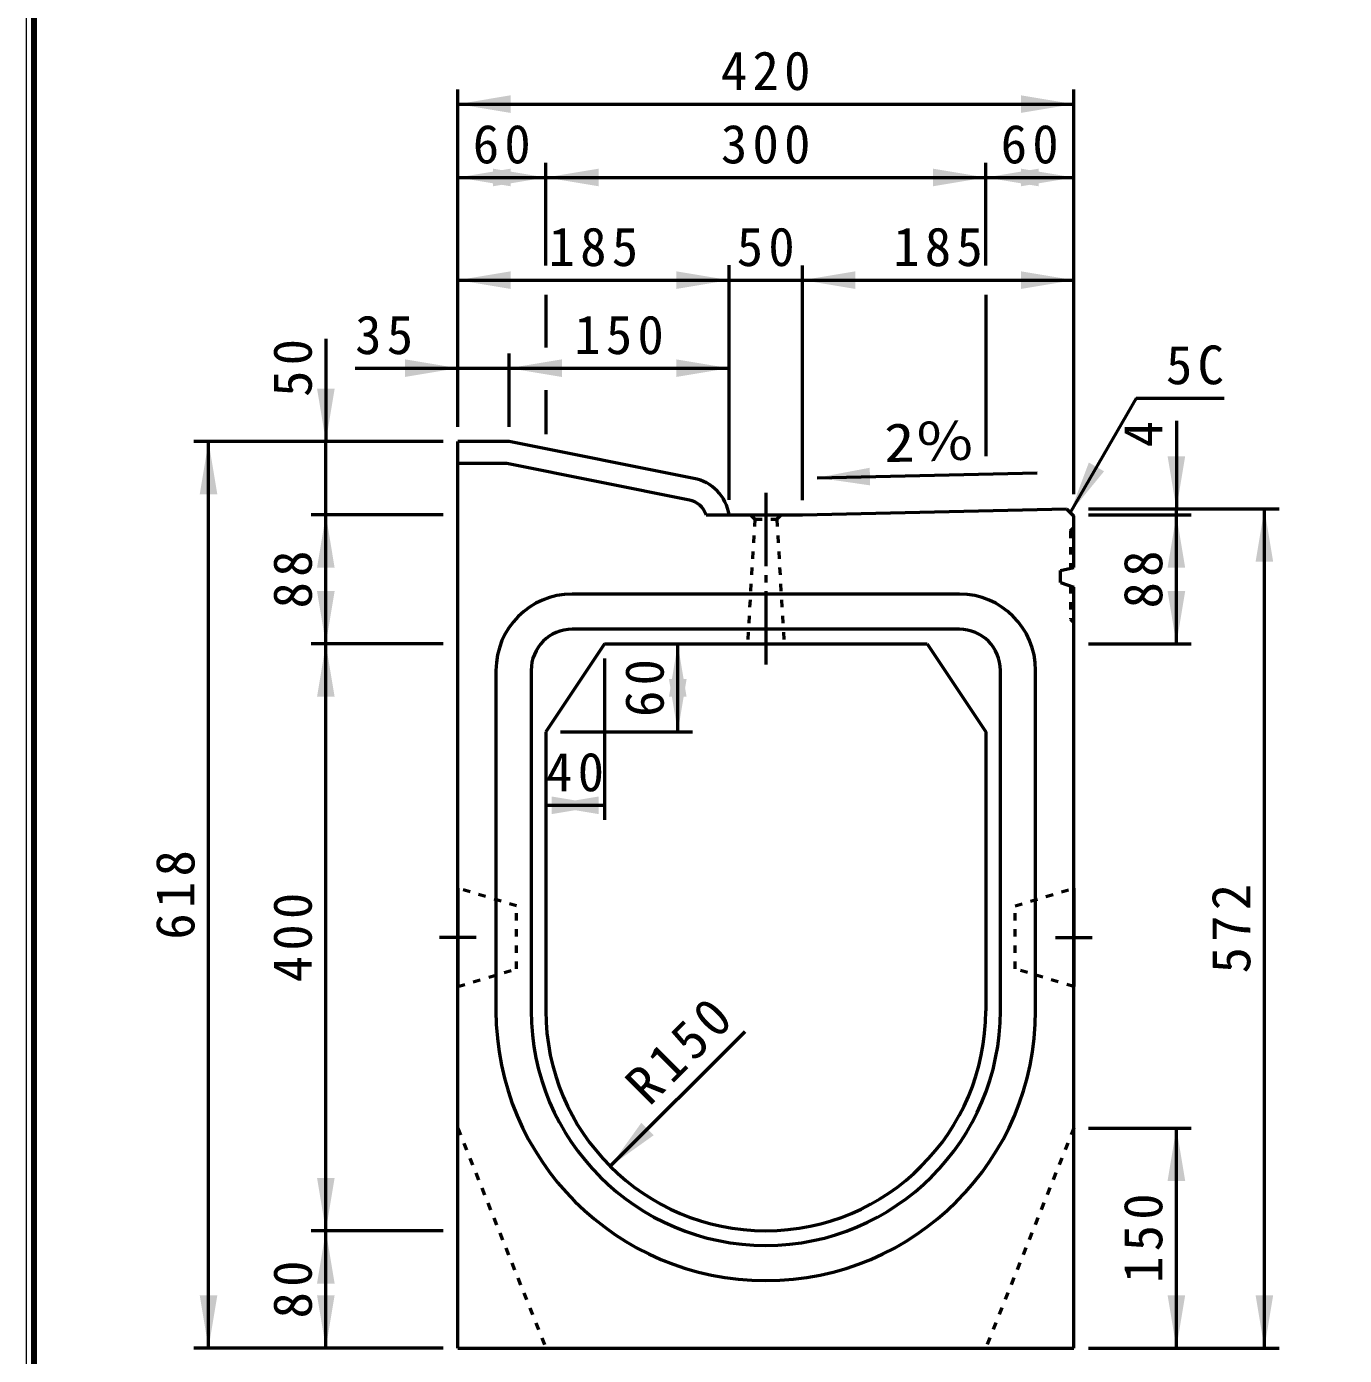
# Model space of a CAD drawing. Units: millimetres, scale not verified. Extents: x 100 to 4105, y 100 to 2870.
# Drawn here: x 100 to 999, y 1007 to 1913 of the extents above; entities that cross this region are included whole.
import ezdxf
from ezdxf.enums import TextEntityAlignment as Align

# ---------------------------------------------------------------- set-up
doc = ezdxf.new("R2010")
doc.units = ezdxf.units.MM
doc.header["$LTSCALE"] = 5
doc.linetypes.add('USER1', pattern=[2.2, 1, -1.2])
doc.linetypes.add('USER4', pattern=[13.4, 10, -1.2, 1, -1.2])
doc.layers.add('V-nasSTD', color=7, linetype='Continuous', lineweight=35)
doc.styles.add('ＭＳ ゴシック', font='')
doc.styles.get('ＭＳ ゴシック').set_extended_font_data('MS Gothic')

msp = doc.modelspace()

# ---------------------------------------------------------------- hatches: boundary and pattern name
at = {"layer": 'V-nasSTD'}
for points in [[(430.076, 1866.268), (394.076, 1860.268), (430.076, 1854.268)], [(778.076, 1854.268), (814.076, 1860.268), (778.076, 1866.268)], [(430.076, 1816.268), (394.076, 1810.268), (430.076, 1804.268)], [(418.076, 1804.268), (454.076, 1810.268), (418.076, 1816.268)], [(490.076, 1816.268), (454.076, 1810.268), (490.076, 1804.268)], [(718.076, 1804.268), (754.076, 1810.268), (718.076, 1816.268)], [(790.076, 1816.268), (754.076, 1810.268), (790.076, 1804.268)], [(778.076, 1804.268), (814.076, 1810.268), (778.076, 1816.268)], [(430.076, 1746.268), (394.076, 1740.268), (430.076, 1734.268)], [(543.076, 1734.268), (579.076, 1740.268), (543.076, 1746.268)], [(665.076, 1746.268), (629.076, 1740.268), (665.076, 1734.268)], [(778.076, 1734.268), (814.076, 1740.268), (778.076, 1746.268)], [(358.076, 1674.268), (394.076, 1680.268), (358.076, 1686.268)], [(465.076, 1686.268), (429.076, 1680.268), (465.076, 1674.268)], [(543.076, 1674.268), (579.076, 1680.268), (543.076, 1686.268)], [(310.076, 1666.268), (304.076, 1630.268), (298.076, 1666.268)], [(230.076, 1594.268), (224.076, 1630.268), (218.076, 1594.268)], [(824.38, 1615.945), (811.576, 1581.768), (834.772, 1609.945)], [(878.076, 1620.268), (884.076, 1584.268), (890.076, 1620.268)], [(674.966, 1612.364), (639.104, 1605.587), (675.226, 1600.367)], [(298.076, 1544.268), (304.076, 1580.268), (310.076, 1544.268)], [(890.076, 1544.268), (884.076, 1580.268), (878.076, 1544.268)], [(950.076, 1548.268), (944.076, 1584.268), (938.076, 1548.268)], [(310.076, 1528.268), (304.076, 1492.268), (298.076, 1528.268)], [(878.076, 1528.268), (884.076, 1492.268), (890.076, 1528.268)], [(310.076, 1456.268), (304.076, 1492.268), (298.076, 1456.268)], [(550.076, 1456.268), (544.076, 1492.268), (538.076, 1456.268)], [(538.076, 1468.268), (544.076, 1432.268), (550.076, 1468.268)], [(490.076, 1388.268), (454.076, 1382.268), (490.076, 1376.268)], [(458.076, 1376.268), (494.076, 1382.268), (458.076, 1388.268)], [(519.223, 1165.9), (498.01, 1136.202), (527.708, 1157.415)], [(890.076, 1126.268), (884.076, 1162.268), (878.076, 1126.268)], [(298.076, 1128.268), (304.076, 1092.268), (310.076, 1128.268)], [(310.076, 1056.268), (304.076, 1092.268), (298.076, 1056.268)], [(218.076, 1048.268), (224.076, 1012.268), (230.076, 1048.268)], [(298.076, 1048.268), (304.076, 1012.268), (310.076, 1048.268)], [(878.076, 1048.268), (884.076, 1012.268), (890.076, 1048.268)], [(938.076, 1048.268), (944.076, 1012.268), (950.076, 1048.268)]]:
    msp.add_hatch(color=256, dxfattribs=at).paths.add_polyline_path(points)

# ---------------------------------------------------------------- linework, layer by layer
at = {"layer": 'V-nasSTD', "lineweight": 100}
msp.add_line((105, 2865), (105, 105), dxfattribs=at)
at = {"layer": 'V-nasSTD', "lineweight": 50}
for p, q in [((394.076, 1640.268), (394.076, 1870.268)), ((814.076, 1594.268), (814.076, 1870.268)), ((394.076, 1860.268), (814.076, 1860.268)), ((454.076, 1750.268), (454.076, 1820.268)), ((754.076, 1750.268), (754.076, 1820.268)), ((394.076, 1810.268), (454.076, 1810.268)), ((454.076, 1810.268), (754.076, 1810.268)), ((754.076, 1810.268), (814.076, 1810.268)), ((579.076, 1590.481), (579.076, 1750.481)), ((629.076, 1590.268), (629.076, 1750.268)), ((394.076, 1740.268), (579.076, 1740.268)), ((579.076, 1740.268), (629.076, 1740.268)), ((629.076, 1740.268), (814.076, 1740.268)), ((454.076, 1730.268), (454.076, 1694.268)), ((754.076, 1730.268), (754.076, 1620.268)), ((304.076, 1700.268), (304.076, 1630.268)), ((429.076, 1640.268), (429.076, 1690.268)), ((324.076, 1680.268), (394.076, 1680.268)), ((394.076, 1680.268), (429.076, 1680.268)), ((429.076, 1680.268), (579.076, 1680.268)), ((454.076, 1665.268), (454.076, 1635.268)), ((856.576, 1659.71), (811.576, 1581.768)), ((856.576, 1659.71), (916.576, 1659.71)), ((884.076, 1644.268), (884.076, 1584.268)), ((384.076, 1630.268), (214.076, 1630.268)), ((224.076, 1012.268), (224.076, 1630.268)), ((304.076, 1580.268), (304.076, 1630.268)), ((394.076, 1012.268), (394.076, 1630.268)), ((429.076, 1630.268), (394.076, 1630.268)), ((554.959, 1605.091), (429.076, 1630.268)), ((427.59, 1615.268), (394.076, 1615.268)), ((552.017, 1590.383), (427.59, 1615.268)), ((639.104, 1605.587), (789.069, 1608.83)), ((384.076, 1580.268), (294.076, 1580.268)), ((304.076, 1492.268), (304.076, 1580.268)), ((563.355, 1580.268), (629.076, 1580.268)), ((629.076, 1580.268), (809.076, 1584.268)), ((809.076, 1584.268), (814.076, 1579.268)), ((814.076, 1544.283), (814.076, 1579.268)), ((824.076, 1584.268), (954.076, 1584.268)), ((824.076, 1580.268), (894.076, 1580.268)), ((884.076, 1580.268), (884.076, 1584.268)), ((884.076, 1492.268), (884.076, 1580.268)), ((944.076, 1012.268), (944.076, 1584.268)), ((805.076, 1542.268), (814.076, 1544.283)), ((805.076, 1534.268), (805.076, 1542.268)), ((805.076, 1534.268), (814.076, 1530.91)), ((814.076, 1012.268), (814.076, 1530.91)), ((736.076, 1526.268), (472.076, 1526.268)), ((736.076, 1502.268), (472.076, 1502.268)), ((384.076, 1492.268), (294.076, 1492.268)), ((304.076, 1092.268), (304.076, 1492.268)), ((494.076, 1492.268), (454.076, 1432.268)), ((494.076, 1492.268), (714.076, 1492.268)), ((544.076, 1432.268), (544.076, 1492.268)), ((714.076, 1492.268), (754.076, 1432.268)), ((824.076, 1492.268), (894.076, 1492.268)), ((494.076, 1482.268), (494.076, 1372.268)), ((420.076, 1474.268), (420.076, 1242.268)), ((444.076, 1474.268), (444.076, 1242.268)), ((764.076, 1242.268), (764.076, 1474.268)), ((788.076, 1242.268), (788.076, 1474.268)), ((454.076, 1432.268), (454.076, 1242.268)), ((464.076, 1432.268), (554.076, 1432.268)), ((754.076, 1432.268), (754.076, 1242.268)), ((454.076, 1382.268), (494.076, 1382.268)), ((394.076, 1325.768), (394.076, 1258.768)), ((814.076, 1325.768), (814.076, 1258.768)), ((498.01, 1136.202), (589.934, 1228.126)), ((824.076, 1162.268), (894.076, 1162.268)), ((884.076, 1012.268), (884.076, 1162.268)), ((384.076, 1092.268), (294.076, 1092.268)), ((304.076, 1012.268), (304.076, 1092.268)), ((384.076, 1012.268), (214.076, 1012.268)), ((394.076, 1012.268), (814.076, 1012.268)), ((824.076, 1012.268), (954.076, 1012.268))]:
    msp.add_line(p, q, dxfattribs=at)
at = {"layer": 'V-nasSTD', "linetype": 'USER4', "lineweight": 50}
for p, q in [((604.076, 1595.268), (604.076, 1477.268)), ((406.576, 1292.268), (381.576, 1292.268)), ((801.576, 1292.268), (826.576, 1292.268))]:
    msp.add_line(p, q, dxfattribs=at)
at = {"layer": 'V-nasSTD', "linetype": 'USER1', "lineweight": 50}
for p, q in [((596.576, 1577.268), (591.576, 1492.268)), ((596.576, 1577.268), (593.576, 1580.268)), ((596.576, 1577.268), (611.576, 1577.268)), ((611.576, 1577.268), (614.576, 1580.268)), ((611.576, 1577.268), (616.576, 1492.268)), ((811.776, 1569.268), (814.076, 1571.568)), ((811.776, 1569.268), (811.776, 1543.768)), ((811.776, 1531.768), (811.776, 1509.268)), ((811.776, 1509.268), (814.076, 1506.968)), ((434.076, 1313.768), (394.076, 1325.768)), ((774.076, 1313.768), (814.076, 1325.768)), ((434.076, 1270.768), (434.076, 1313.768)), ((774.076, 1270.768), (774.076, 1313.768)), ((394.076, 1258.768), (434.076, 1270.768)), ((814.076, 1258.768), (774.076, 1270.768)), ((394.076, 1162.268), (454.076, 1012.268)), ((814.076, 1162.268), (754.076, 1012.268))]:
    msp.add_line(p, q, dxfattribs=at)
at = {"layer": 'V-nasSTD', "lineweight": 13}
msp.add_lwpolyline([(100, 100), (100, 2870), (4105, 2870), (4105, 100)], close=True, dxfattribs=at)
at = {"layer": 'V-nasSTD', "lineweight": 50}
for centre, radius, start, end in [((549.6, 1575.758), 29.819, 8.69924, 79.64595), ((549.076, 1575.674), 15, 17.83486, 78.69007), ((472.076, 1474.268), 52, 90, 180), ((736.076, 1474.268), 52, 0, 90), ((472.076, 1474.268), 28, 90, 180), ((736.076, 1474.268), 28, 0, 90), ((604.076, 1242.268), 184, 180, 270), ((604.076, 1242.268), 160, 180, 270), ((604.076, 1242.268), 150, 180, 270), ((604.076, 1242.268), 150, 270, 0), ((604.076, 1242.268), 184, 270, 0), ((604.076, 1242.268), 160, 270, 0)]:
    msp.add_arc(centre, radius, start, end, dxfattribs=at)

# ---------------------------------------------------------------- texts
at = {"layer": 'V-nasSTD', "style": 'ＭＳ ゴシック', "width": 1.15}
msp.add_text('2％', height=26.39, rotation=1.239, dxfattribs=at).set_placement((684.515, 1642.577), align=Align.TOP_LEFT)
at = {"layer": 'V-nasSTD', "style": 'ＭＳ ゴシック'}
msp.add_text('4', height=26.39, rotation=90, dxfattribs=at).set_placement((848.076, 1626.268), align=Align.TOP_LEFT)
at = {"layer": 'V-nasSTD', "char_height": 26.39, "attachment_point": 1, "style": 'ＭＳ ゴシック'}
for s, insert in [('\\T1.2;420', (573.476, 1896.268)), ('\\T1.2;60', (404.276, 1846.268)), ('\\T1.2;300', (573.476, 1846.268)), ('\\T1.2;60', (764.276, 1846.268)), ('\\T1.2;185', (455.976, 1776.268)), ('\\T1.2;50', (584.276, 1776.268)), ('\\T1.2;185', (690.976, 1776.268)), ('\\T1.2;35', (324.076, 1716.268)), ('\\T1.2;150', (473.476, 1716.268)), ('\\T1.2;5C', (876.976, 1695.71)), ('\\T1.2;40', (454.276, 1418.268))]:
    msp.add_mtext(s, dxfattribs=dict(at, insert=insert))
for s, insert, rotation in [('\\T1.2;50', (268.076, 1660.668), 90), ('\\T1.2;88', (268.076, 1516.468), 90), ('\\T1.2;88', (848.076, 1516.468), 90), ('\\T1.2;60', (508.076, 1442.468), 90), ('\\T1.2;618', (188.076, 1290.668), 90), ('\\T1.2;572', (908.076, 1267.668), 90), ('\\T1.2;400', (268.076, 1261.668), 90), ('\\T1.2;R150', (505.929, 1195.033), 45), ('\\T1.2;150', (848.076, 1056.668), 90), ('\\T1.2;80', (268.076, 1032.468), 90)]:
    msp.add_mtext(s, dxfattribs=dict(at, insert=insert, rotation=rotation))

doc.saveas('drawing.dxf')
